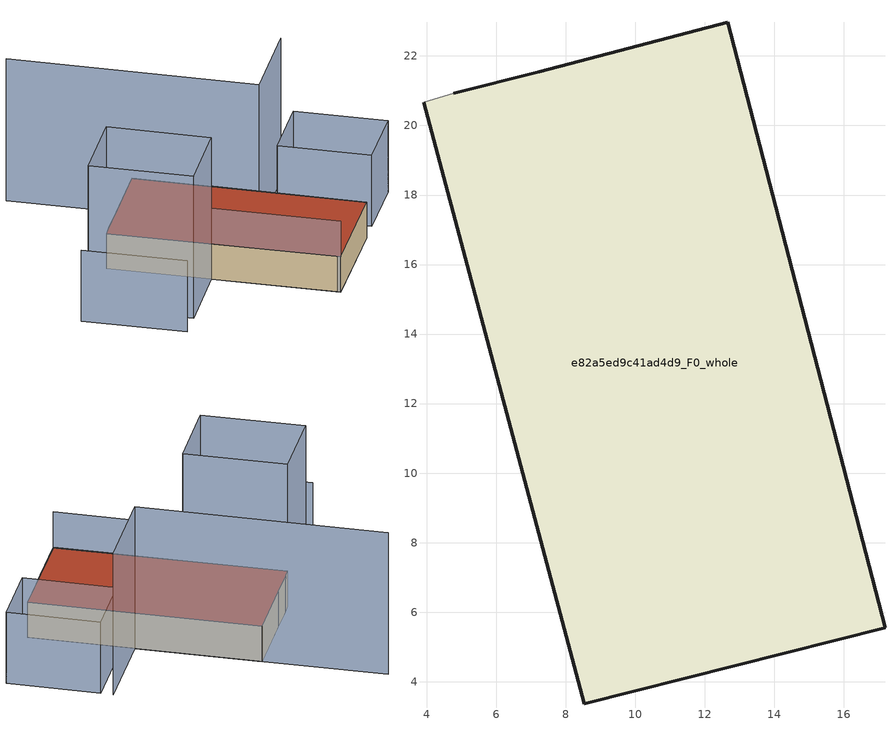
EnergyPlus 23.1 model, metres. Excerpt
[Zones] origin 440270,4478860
e82a5ed9c41ad4d9_F0_whole
 floor ground (EU_floor_Construction): 17.18,5.54 12.66,22.96 7.23,21.54 4.78,20.93 3.91,20.67 8.53,3.37 z0
 wall outside (EU_wall_Construction): 4.78,20.93 7.23,21.54 12.66,22.96 17.18,5.54 8.53,3.37 3.91,20.67 z0:3
 wall adiabatic (EU_wall_Construction): 3.91,20.67 4.78,20.93 z0:3
 roof outside (EU_roof_Construction): 12.66,22.96 17.18,5.54 8.53,3.37 3.91,20.67 4.78,20.93 7.23,21.54 z3
shading: 6.02,12.92 8.53,3.37 / -4.34,18.55 -2.26,10.74 / 24.4,7.43 18.95,6.03 / 18.95,6.03 17.14,13.04 / 17.14,13.04 22.58,14.45 / 22.58,14.45 24.4,7.43 z0:6; 22.42,15.43 15.12,13.53 / 15.12,13.53 10.23,32.25 / -0.12,11.29 -2.17,19.09 / -2.17,19.09 3.94,20.69 / 3.94,20.69 5.99,12.89 / 5.99,12.89 -0.12,11.29 z0:12
[Building]
EU S2 Campaign: North Axis=0; Terrain=City; Solar Distribution=FullExterior
[Site:Location]
Madrid: Latitude=40.5; Longitude=-3.5; Time Zone=1; Elevation=609
[SizingPeriod:WeatherFileDays]
AnnualSizingPeriod: Begin Month=1; Begin Day of Month=1; End Month=12; End Day of Month=31; Day of Week for Start Day=Monday; Use Weather File Daylight Saving Period=No; Use Weather File Rain and Snow Indicators=No
[MATERIAL]
EU_InternalMass_Material: Roughness=MediumRough; Thickness=0.1; Conductivity=1; Density=1800; Specific Heat=900; Thermal Absorptance=0.9; Solar Absorptance=0.7; Visible Absorptance=0.7
[MATERIAL:NOMASS] Roughness=MediumRough; Thermal Absorptance=0.9; Solar Absorptance=0.7; Visible Absorptance=0.7
Name | Thermal Resistance
EU_wall_NoMass | 1.60022
EU_roof_NoMass | 1.57597
EU_floor_NoMass | 0.470652
[CONSTRUCTION]
EU_wall_Construction: EU_wall_NoMass
EU_roof_Construction: EU_roof_NoMass
EU_floor_Construction: EU_floor_NoMass
EU_InternalMass_Construction: EU_InternalMass_Material
[ZONE]
e82a5ed9c41ad4d9_F0_whole: Type=1; Multiplier=1; Ceiling Height=autocalculate; Volume=484.012; Floor Area=autocalculate; Part of Total Floor Area=Yes
[INTERNALMASS]
e82a5ed9c41ad4d9_F0_whole_EU_InternalMass: Construction=EU_InternalMass_Construction; Zone or ZoneList=e82a5ed9c41ad4d9_F0_whole; Surface Area=161.337
[OTHEREQUIPMENT]
EU_Step8_InternalGain_e82a5ed9c41ad4d9_F0_whole_f000: Fuel Type=Electricity; Zone or ZoneList or Space or SpaceList=e82a5ed9c41ad4d9_F0_whole; Schedule=EU_Step8_GainSchedule_e82a5ed9c41ad4d9_F0_whole_f000; Design Level Calculation Method=Watts/Area; Power per Zone Floor Area=1; Fraction Latent=0; Fraction Radiant=0; Fraction Lost=0; Carbon Dioxide Generation Rate=0; EndUse Subcategory=EU_Step8_InternalGains
[ZONEVENTILATION:DESIGNFLOWRATE]
EU_ConstantAir_e82a5ed9c41ad4d9_F0_whole: Zone or ZoneList or Space or SpaceList=e82a5ed9c41ad4d9_F0_whole; Schedule=EU_AlwaysOn; Design Flow Rate Calculation Method=AirChanges/Hour; Air Changes per Hour=0.480704; Ventilation Type=Natural; Fan Pressure Rise=0; Fan Total Efficiency=1; Constant Term Coefficient=1; Temperature Term Coefficient=0; Velocity Term Coefficient=0; Velocity Squared Term Coefficient=0; Minimum Indoor Temperature=-100; Maximum Indoor Temperature=100; Delta Temperature=-100; Minimum Outdoor Temperature=-100; Maximum Outdoor Temperature=100; Maximum Wind Speed=40
[HVACTEMPLATE:THERMOSTAT]
EU_HeatOnly_e82a5ed9c41ad4d9_F0_whole: Constant Heating Setpoint=20; Constant Cooling Setpoint=50
[HVACTEMPLATE:ZONE:IDEALLOADSAIRSYSTEM]
e82a5ed9c41ad4d9_F0_whole: Template Thermostat=EU_HeatOnly_e82a5ed9c41ad4d9_F0_whole; System Availability Schedule=EU_AlwaysOn; Maximum Heating Supply Air Temperature=50; Minimum Cooling Supply Air Temperature=13; Maximum Heating Supply Air Humidity Ratio=0.0156; Minimum Cooling Supply Air Humidity Ratio=0.0077; Heating Limit=NoLimit; Cooling Limit=NoLimit; Heating Availability Schedule=EU_AlwaysOn; Cooling Availability Schedule=EU_CoolingOff; Dehumidification Control Type=ConstantSensibleHeatRatio; Cooling Sensible Heat Ratio=0.7; Dehumidification Setpoint=60; Humidification Control Type=None; Humidification Setpoint=30; Outdoor Air Method=None; Outdoor Air Flow Rate per Person=0.00944; Outdoor Air Flow Rate per Zone Floor Area=0; Outdoor Air Flow Rate per Zone=0; Demand Controlled Ventilation Type=None; Outdoor Air Economizer Type=NoEconomizer; Heat Recovery Type=None; Sensible Heat Recovery Effectiveness=0.7; Latent Heat Recovery Effectiveness=0.65
[SIZING:ZONE]
e82a5ed9c41ad4d9_F0_whole: Zone Cooling Design Supply Air Temperature Input Method=SupplyAirTemperature; Zone Cooling Design Supply Air Temperature=13; Zone Heating Design Supply Air Temperature Input Method=SupplyAirTemperature; Zone Heating Design Supply Air Temperature=50; Zone Cooling Design Supply Air Humidity Ratio=0.008; Zone Heating Design Supply Air Humidity Ratio=0.008; Cooling Design Air Flow Method=DesignDay; Cooling Design Air Flow Rate=0; Cooling Minimum Air Flow per Zone Floor Area=0.000762; Cooling Minimum Air Flow=0; Cooling Minimum Air Flow Fraction=0.2; Heating Design Air Flow Method=DesignDay; Heating Design Air Flow Rate=0; Heating Maximum Air Flow per Zone Floor Area=0.002032; Heating Maximum Air Flow=0.141576; Heating Maximum Air Flow Fraction=0.3; Account for Dedicated Outdoor Air System=No; Dedicated Outdoor Air System Control Strategy=NeutralSupplyAir; Dedicated Outdoor Air Low Setpoint Temperature for Design=autosize; Dedicated Outdoor Air High Setpoint Temperature for Design=autosize; Zone Load Sizing Method=Sensible Load Only No Latent Load; Zone Latent Cooling Design Supply Air Humidity Ratio Input Method=HumidityRatioDifference; Zone Cooling Design Supply Air Humidity Ratio Difference=0.005; Zone Latent Heating Design Supply Air Humidity Ratio Input Method=HumidityRatioDifference; Zone Humidification Design Supply Air Humidity Ratio Difference=0.005
[SCHEDULE:CONSTANT]
Name | Hourly Value
EU_AlwaysOn | 1
EU_CoolingOff | 0
[SCHEDULE:FILE]
EU_Step8_GainSchedule_e82a5ed9c41ad4d9_F0_whole_f000: File=../../schedules/e82a5ed9c41ad4d9/e82a5ed9c41ad4d9_F0_whole_f000_gain.csv; Column Number=1; Rows to Skip at Top=0; Number of Hours of Data=8760; Column Separator=Comma; Interpolate to Timestep=No; Minutes per Item=60; Adjust Schedule for Daylight Savings=Yes
